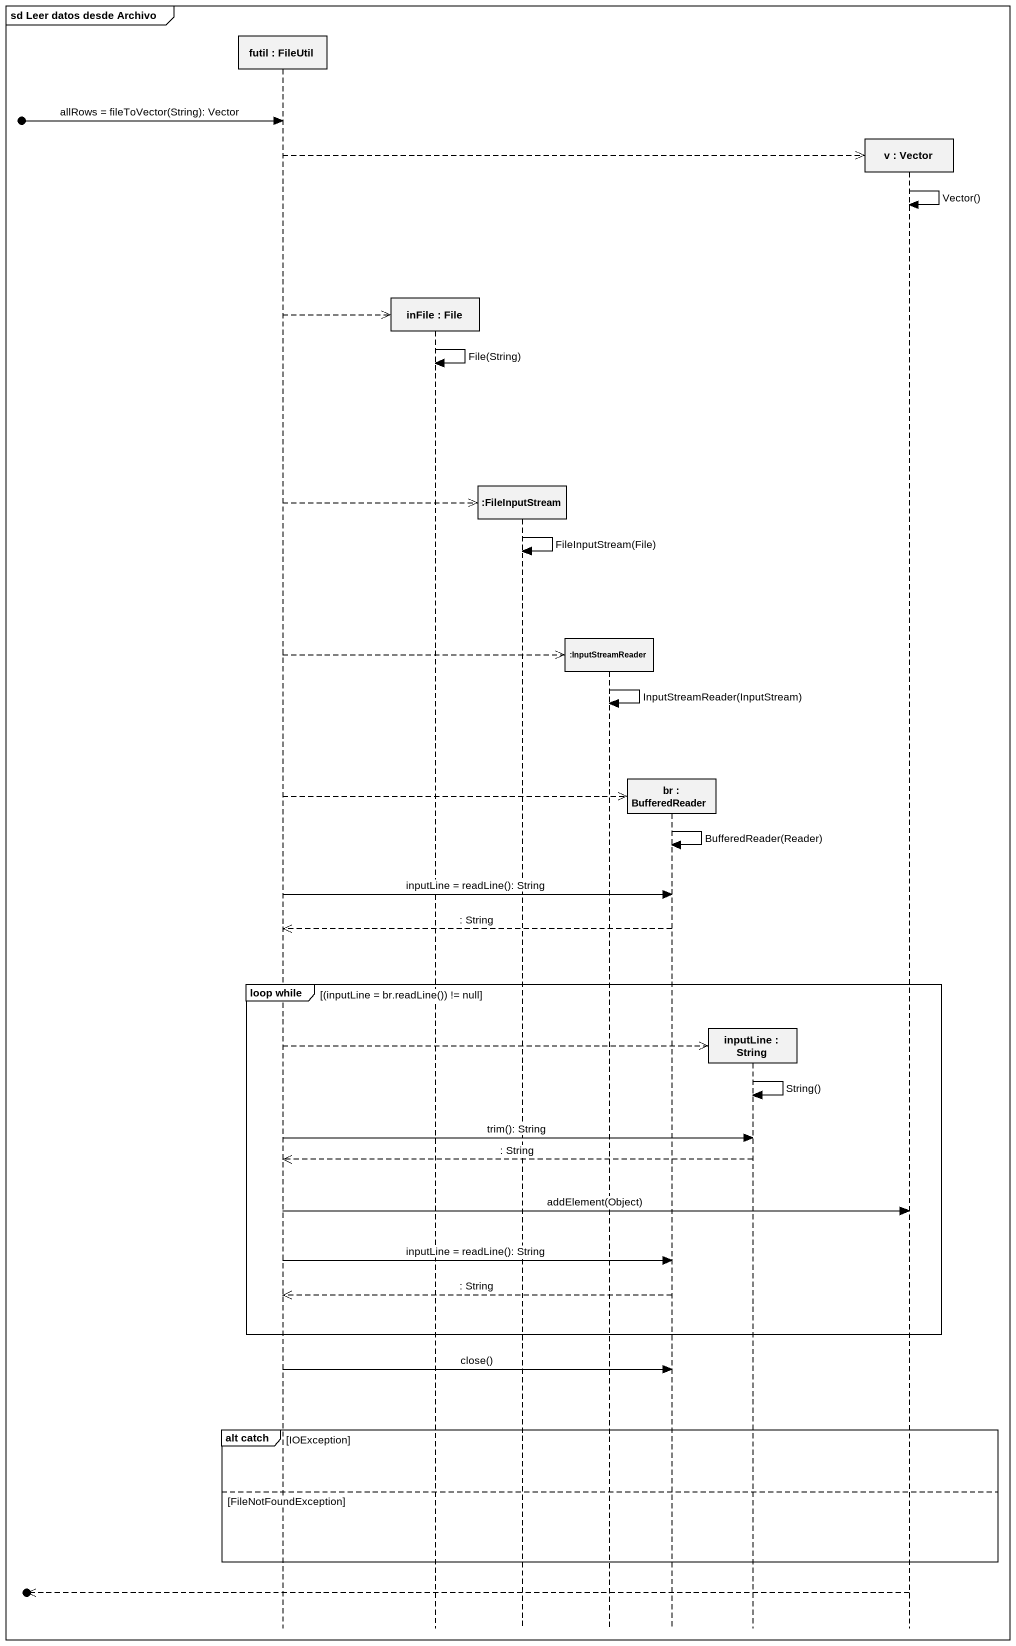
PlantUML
@startuml
mainframe sd Leer datos desde Archivo
hide footbox
participant "futil : FileUtil" as futil
participant "inFile : File" as inFile
participant ":FileInputStream" as FileInputStream
participant ":InputStreamReader" as InputStreamReader
participant "br : BufferedReader" as br
participant "inputLine : String" as inputLine
participant "v : Vector" as v

[o-> futil : allRows = fileToVector(String): Vector
futil -->> v **
v -> v : Vector()
futil -->> inFile **
inFile -> inFile : File(String)
futil -->> FileInputStream **
FileInputStream -> FileInputStream : FileInputStream(File)
futil -->> InputStreamReader **
InputStreamReader -> InputStreamReader : InputStreamReader(InputStream)
futil -->> br **
br -> br : BufferedReader(Reader)
futil -> br : inputLine = readLine(): String
br -->> futil : : String
group loop while [(inputLine = br.readLine()) != null]
  futil -->> inputLine **
  inputLine -> inputLine : String()
  futil -> inputLine : trim(): String
  inputLine -->> futil : : String
  futil -> v : addElement(Object)
  futil -> br : inputLine = readLine(): String
  br -->> futil : : String
end
futil -> br : close()
group alt catch [IOException]
else FileNotFoundException
end
[o<<-- v
@enduml
